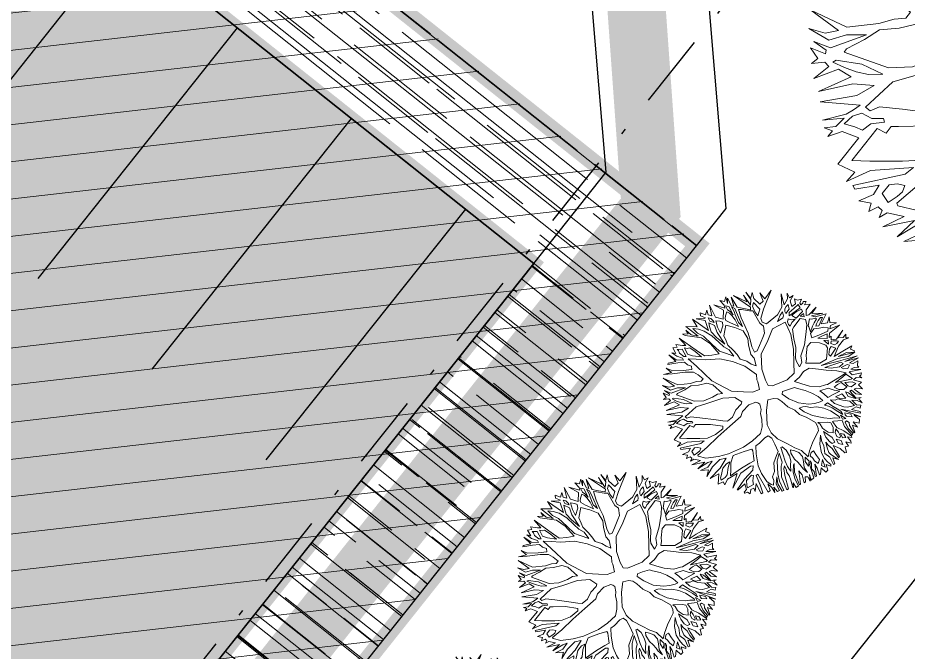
# Model space of a CAD drawing. Header units: metres. Extents: x -664657 to -643449, y -1076720 to -1062383.
# Drawn here: x -660255.05 to -660239.77, y -1066117.5 to -1066106.6 of the extents above; entities that cross this region are included whole.
import ezdxf

# ---------------------------------------------------------------- set-up
doc = ezdxf.new("R2010")
doc.units = ezdxf.units.M
doc.header["$LTSCALE"] = 0.1
doc.linetypes.add('DASHDOT', pattern=[25.4, 12.7, -6.35, 0, -6.35])
doc.linetypes.add('DIVIDE', pattern=[31.75, 12.7, -6.35, 0, -6.35, 0, -6.35])
doc.layers.get('0').update_dxf_attribs({"color": 8, "lineweight": 9})
for name, color, linetype in [('AA_THER_DOPRAVA', 142, 'Continuous'), ('AA_THER_KOMUNIKACE', 201, 'Continuous'), ('AA_THER_osy', 46, 'DASHDOT'), ('AA_THER_slabá', 4, 'Continuous'), ('AA_THER_srafy', 52, 'Continuous'), ('AA_THER_SRAFY KATASTR', 14, 'Continuous'), ('AA_THER_čerchovaná', 84, 'DIVIDE')]:
    doc.layers.add(name, color=color, linetype=linetype)
doc.layers.add('AA_THER_pomocná', color=30, linetype='Continuous', plot=False)
doc.layers.add('AA_THER_silná', color=1, linetype='Continuous', lineweight=70)
doc.layers.add('AA_THER_STAFAZ', color=252, linetype='Continuous', lineweight=0)

# ---------------------------------------------------------------- blocks, each defined once
blk = doc.blocks.new('A$C0C461CEA')
for p, q in [((0.3025, 0.7347), (0.3349, 0.855)), ((0.3349, 0.855), (0.3322, 0.7055)), ((0.4827, 0.7766), (0.4635, 0.8454)), ((0.4635, 0.8454), (0.5034, 0.8122)), ((0.5034, 0.8122), (0.5408, 0.8486)), ((0.5408, 0.8486), (0.5229, 0.7746)), ((0.1012, 0.7057), (0.0942, 0.804)), ((0.0942, 0.804), (0.1945, 0.61)), ((0.1909, 0.7948), (0.205, 0.8261)), ((0.205, 0.8261), (0.2475, 0.7785)), ((0.2475, 0.7785), (0.2831, 0.8185)), ((0.2831, 0.8185), (0.2728, 0.7662)), ((0.4478, 0.7319), (0.3814, 0.832)), ((0.3814, 0.832), (0.4728, 0.7447)), ((0.5229, 0.7746), (0.5518, 0.8295)), ((0.5518, 0.8295), (0.5504, 0.7329)), ((0.5715, 0.7163), (0.5915, 0.8197)), ((0.5915, 0.8197), (0.5994, 0.6895)), ((0.7321, 0.6194), (0.6233, 0.8242)), ((0.6233, 0.8242), (0.7212, 0.6907)), ((0.0625, 0.6063), (-0.0086, 0.7652)), ((-0.0086, 0.7652), (0.1012, 0.7057)), ((0.2144, 0.7254), (0.134, 0.7876)), ((0.134, 0.7876), (0.2123, 0.7506)), ((0.231, 0.749), (0.1909, 0.7948)), ((0.2728, 0.7662), (0.3025, 0.7347)), ((0.4728, 0.7447), (0.4827, 0.7766)), ((0.49, 0.7113), (0.4913, 0.7617)), ((0.4913, 0.7617), (0.5191, 0.7392)), ((0.7212, 0.6907), (0.7246, 0.7724)), ((0.7246, 0.7724), (0.7385, 0.6381)), ((0.7734, 0.6912), (0.7622, 0.7895)), ((0.7622, 0.7895), (0.7798, 0.7081)), ((-0.0246, 0.6811), (-0.0293, 0.7296)), ((-0.0293, 0.7296), (-0.001, 0.6561)), ((0.1945, 0.61), (0.2144, 0.7254)), ((0.2123, 0.7506), (0.231, 0.749)), ((0.2563, 0.7342), (0.2799, 0.7134)), ((0.2567, 0.6946), (0.2563, 0.7342)), ((0.3982, 0.6414), (0.4478, 0.7319)), ((0.5191, 0.7392), (0.5177, 0.6341)), ((0.5445, 0.7226), (0.5676, 0.6892)), ((0.5469, 0.6596), (0.5445, 0.7226)), ((0.5504, 0.7329), (0.5715, 0.7163)), ((0.7816, 0.7099), (0.8256, 0.7548)), ((0.8256, 0.7548), (0.807, 0.6874)), ((-0.1076, 0.5794), (-0.1357, 0.6884)), ((-0.1357, 0.6884), (-0.031, 0.4794)), ((-0.0624, 0.6807), (-0.0837, 0.7099)), ((-0.0837, 0.7099), (-0.0246, 0.6811)), ((0.0857, 0.5729), (-0.0624, 0.6807)), ((0.0489, 0.7094), (0.0997, 0.6739)), ((0.0706, 0.64), (0.0489, 0.7094)), ((0.226, 0.6439), (0.2358, 0.6836)), ((0.2358, 0.6836), (0.2784, 0.6252)), ((0.2719, 0.6756), (0.2567, 0.6946)), ((0.2799, 0.7134), (0.2905, 0.6781)), ((0.2905, 0.6781), (0.2907, 0.6571)), ((0.3322, 0.7055), (0.3982, 0.6414)), ((0.4709, 0.6967), (0.4376, 0.6628)), ((0.4818, 0.6818), (0.4709, 0.6967)), ((0.4922, 0.6693), (0.4818, 0.6818)), ((0.5046, 0.682), (0.49, 0.7113)), ((0.5177, 0.6341), (0.5046, 0.682)), ((0.5676, 0.6892), (0.5624, 0.6094)), ((0.5994, 0.6895), (0.6563, 0.6415)), ((0.7385, 0.6381), (0.7734, 0.6912)), ((0.7798, 0.7081), (0.7816, 0.7099)), ((0.807, 0.6874), (0.8397, 0.5995)), ((1.0237, 0.6787), (0.847, 0.5299)), ((0.8882, 0.6125), (0.8974, 0.7111)), ((0.8974, 0.7111), (0.915, 0.6272)), ((0.915, 0.6272), (1.0237, 0.6787)), ((-0.2045, 0.6103), (-0.2048, 0.6415)), ((-0.2048, 0.6415), (-0.1432, 0.5959)), ((-0.001, 0.6561), (0.0625, 0.6063)), ((0.115, 0.5798), (0.0706, 0.64)), ((0.0997, 0.6739), (0.1481, 0.6263)), ((0.2116, 0.5808), (0.226, 0.6439)), ((0.2907, 0.6571), (0.2719, 0.6756)), ((0.2979, 0.5942), (0.3158, 0.6676)), ((0.3158, 0.6676), (0.3538, 0.6409)), ((0.3538, 0.6409), (0.3733, 0.6177)), ((0.4193, 0.6392), (0.4171, 0.6182)), ((0.4376, 0.6628), (0.4193, 0.6392)), ((0.5033, 0.634), (0.4922, 0.6693)), ((0.5388, 0.6217), (0.5469, 0.6596)), ((0.5997, 0.6601), (0.5814, 0.5634)), ((0.6292, 0.6436), (0.5997, 0.6601)), ((0.6988, 0.5873), (0.6292, 0.6436)), ((0.6563, 0.6415), (0.7155, 0.5941)), ((0.7846, 0.6469), (0.7555, 0.6173)), ((0.8108, 0.5488), (0.7846, 0.6469)), ((-0.2502, 0.5529), (-0.2509, 0.6267)), ((-0.2509, 0.6267), (-0.2045, 0.6103)), ((0.1481, 0.6263), (0.1976, 0.5404)), ((0.2784, 0.6252), (0.2666, 0.5435)), ((0.3733, 0.6177), (0.3586, 0.578)), ((0.4171, 0.6182), (0.4494, 0.5681)), ((0.5123, 0.5753), (0.5033, 0.634)), ((0.5295, 0.531), (0.5388, 0.6217)), ((0.5624, 0.6094), (0.5511, 0.4706)), ((0.7155, 0.5941), (0.7321, 0.6194)), ((0.7555, 0.6173), (0.7496, 0.55)), ((0.8397, 0.5995), (0.8882, 0.6125)), ((-0.2914, 0.4726), (-0.326, 0.5773)), ((-0.326, 0.5773), (-0.279, 0.4878)), ((-0.2559, 0.5216), (-0.2841, 0.5819)), ((-0.2841, 0.5819), (-0.2502, 0.5529)), ((-0.2145, 0.5868), (-0.1639, 0.5621)), ((-0.2083, 0.5701), (-0.2145, 0.5868)), ((-0.2122, 0.5364), (-0.2083, 0.5701)), ((-0.1639, 0.5621), (-0.163, 0.4697)), ((-0.1432, 0.5959), (-0.1076, 0.5794)), ((-0.1345, 0.5624), (-0.1379, 0.4867)), ((-0.1115, 0.544), (-0.1345, 0.5624)), ((0.1413, 0.4667), (0.0857, 0.5729)), ((0.154, 0.4584), (0.115, 0.5798)), ((0.2358, 0.4988), (0.2116, 0.5808)), ((0.2986, 0.5186), (0.2979, 0.5942)), ((0.3586, 0.578), (0.2986, 0.5186)), ((0.3923, 0.5717), (0.3176, 0.4768)), ((0.4686, 0.501), (0.3923, 0.5717)), ((0.4494, 0.5681), (0.4918, 0.5181)), ((0.5107, 0.4913), (0.5123, 0.5753)), ((0.5814, 0.5634), (0.5741, 0.4559)), ((0.735, 0.5691), (0.6988, 0.5873)), ((0.7356, 0.5019), (0.735, 0.5691)), ((1.0385, 0.4544), (1.1026, 0.5894)), ((1.1026, 0.5894), (1.0744, 0.4649)), ((1.137, 0.5058), (1.1659, 0.5624)), ((1.1659, 0.5624), (1.164, 0.5078)), ((-0.2074, 0.4717), (-0.2559, 0.5216)), ((-0.1865, 0.4803), (-0.2122, 0.5364)), ((-0.0838, 0.5359), (-0.1115, 0.544)), ((-0.0496, 0.4708), (-0.0838, 0.5359)), ((0.1976, 0.5404), (0.234, 0.4382)), ((0.2666, 0.5435), (0.2807, 0.3882)), ((0.4918, 0.5181), (0.5107, 0.4913)), ((0.5511, 0.4706), (0.5295, 0.531)), ((0.7496, 0.55), (0.7585, 0.4937)), ((0.7585, 0.4937), (0.8108, 0.5488)), ((0.847, 0.5299), (0.7715, 0.4536)), ((-0.3858, 0.4867), (-0.3775, 0.497)), ((-0.2804, 0.4517), (-0.3858, 0.4867)), ((-0.3775, 0.497), (-0.2914, 0.4726)), ((-0.279, 0.4878), (-0.209, 0.4482)), ((-0.163, 0.4697), (-0.1865, 0.4803)), ((-0.1379, 0.4867), (-0.0955, 0.4433)), ((-0.031, 0.4794), (0.0185, 0.379)), ((0.2807, 0.3882), (0.2358, 0.4988)), ((0.5324, 0.4219), (0.4686, 0.501)), ((0.7383, 0.4095), (0.7356, 0.5019)), ((1.0744, 0.4649), (1.137, 0.5058)), ((1.2126, 0.5083), (1.1542, 0.4723)), ((1.164, 0.5078), (1.2126, 0.5083)), ((-0.3938, 0.3876), (-0.4239, 0.4587)), ((-0.4239, 0.4587), (-0.3723, 0.3986)), ((-0.2087, 0.4212), (-0.2804, 0.4517)), ((-0.209, 0.4482), (-0.2074, 0.4717)), ((-0.0955, 0.4433), (-0.0133, 0.3853)), ((-0.0133, 0.3853), (-0.0496, 0.4708)), ((0.1745, 0.3218), (0.1413, 0.4667)), ((0.1929, 0.3453), (0.154, 0.4584)), ((0.234, 0.4382), (0.2581, 0.367)), ((0.3176, 0.4768), (0.314, 0.4137)), ((0.5741, 0.4559), (0.5707, 0.3742)), ((0.7715, 0.4536), (0.7677, 0.4098)), ((0.955, 0.4008), (1.0385, 0.4544)), ((1.0849, 0.438), (1.0599, 0.421)), ((1.1166, 0.4468), (1.0849, 0.438)), ((1.1021, 0.3938), (1.1166, 0.4468)), ((1.1542, 0.4723), (1.1422, 0.4092)), ((1.1925, 0.4157), (1.2064, 0.4704)), ((1.2064, 0.4704), (1.2319, 0.4413)), ((1.2319, 0.4413), (1.2764, 0.4291)), ((-0.3936, 0.3708), (-0.4822, 0.412)), ((-0.4822, 0.412), (-0.3938, 0.3876)), ((-0.3723, 0.3986), (-0.265, 0.3469)), ((-0.1939, 0.3812), (-0.2087, 0.4212)), ((-0.1566, 0.4361), (-0.1135, 0.3214)), ((-0.0806, 0.3907), (-0.1566, 0.4361)), ((0.314, 0.4137), (0.3085, 0.3633)), ((0.5399, 0.3235), (0.5324, 0.4219)), ((0.7598, 0.3635), (0.7383, 0.4095)), ((0.7677, 0.4098), (0.7999, 0.3699)), ((0.7999, 0.3699), (0.955, 0.4008)), ((1.0222, 0.4038), (0.9828, 0.3842)), ((1.0083, 0.3593), (1.0222, 0.4038)), ((1.0599, 0.421), (1.0457, 0.3957)), ((1.1422, 0.4092), (1.1925, 0.4157)), ((1.2764, 0.4291), (1.2389, 0.3993)), ((1.2389, 0.3993), (1.2391, 0.3783)), ((-0.4361, 0.2384), (-0.5029, 0.3764)), ((-0.5029, 0.3764), (-0.3965, 0.2346)), ((-0.2563, 0.32), (-0.3936, 0.3708)), ((-0.1618, 0.3461), (-0.1939, 0.3812)), ((0.0124, 0.3328), (-0.0806, 0.3907)), ((0.0185, 0.379), (0.0962, 0.3486)), ((0.2581, 0.367), (0.2965, 0.3085)), ((0.3085, 0.3633), (0.3345, 0.2855)), ((0.5707, 0.3742), (0.5505, 0.2834)), ((0.7311, 0.2894), (0.7598, 0.3635)), ((0.9828, 0.3842), (0.9429, 0.3545)), ((0.9916, 0.3423), (1.0083, 0.3593)), ((1.0457, 0.3957), (1.046, 0.3705)), ((1.046, 0.3705), (1.1021, 0.3938)), ((1.0838, 0.3642), (1.065, 0.3286)), ((1.1509, 0.3775), (1.0838, 0.3642)), ((1.2156, 0.3931), (1.1509, 0.3775)), ((1.2159, 0.3529), (1.2156, 0.3931)), ((1.2391, 0.3783), (1.2661, 0.3828)), ((1.2661, 0.3828), (1.2809, 0.398)), ((1.3081, 0.3832), (1.2747, 0.3577)), ((1.2809, 0.398), (1.3081, 0.3832)), ((-0.265, 0.3469), (-0.1764, 0.3123)), ((-0.1737, 0.2746), (-0.2563, 0.32)), ((-0.1764, 0.3123), (-0.1618, 0.3461)), ((-0.1135, 0.3214), (-0.0399, 0.0946)), ((0.154, 0.2694), (0.0124, 0.3328)), ((0.0962, 0.3486), (0.1745, 0.3218)), ((0.2396, 0.2954), (0.1929, 0.3453)), ((0.513, 0.2579), (0.5399, 0.3235)), ((0.9429, 0.3545), (0.9221, 0.3356)), ((0.9221, 0.3356), (0.9916, 0.3423)), ((1.065, 0.3286), (1.2159, 0.3529)), ((1.1154, 0.3267), (1.0945, 0.3181)), ((1.1573, 0.3337), (1.1154, 0.3267)), ((1.2227, 0.332), (1.1573, 0.3337)), ((1.2206, 0.3026), (1.2227, 0.332)), ((1.3361, 0.3355), (1.2651, 0.2988)), ((1.2747, 0.3577), (1.3361, 0.3355)), ((-0.4948, 0.221), (-0.5502, 0.3087)), ((-0.5502, 0.3087), (-0.4951, 0.2564)), ((0.3075, 0.2222), (0.2396, 0.2954)), ((0.2965, 0.3085), (0.3075, 0.2222)), ((0.3345, 0.2855), (0.3477, 0.2208)), ((0.5505, 0.2834), (0.5344, 0.2185)), ((0.6936, 0.2554), (0.7311, 0.2894)), ((0.8343, 0.2886), (0.726, 0.1969)), ((0.9921, 0.2901), (0.8343, 0.2886)), ((0.9904, 0.2187), (0.9921, 0.2901)), ((1.0192, 0.2796), (1.0135, 0.2501)), ((1.04, 0.305), (1.0192, 0.2796)), ((1.0654, 0.28), (1.04, 0.305)), ((1.11, 0.2661), (1.0654, 0.28)), ((1.0945, 0.3181), (1.1225, 0.2722)), ((1.1225, 0.2722), (1.2206, 0.3026)), ((1.2651, 0.2988), (1.2362, 0.2421)), ((-0.5263, 0.1871), (-0.5562, 0.2474)), ((-0.5562, 0.2474), (-0.5053, 0.1873)), ((-0.4951, 0.2564), (-0.4361, 0.2384)), ((-0.142, 0.2245), (-0.1737, 0.2746)), ((0.2659, 0.178), (0.154, 0.2694)), ((0.4846, 0.1484), (0.513, 0.2579)), ((0.6186, 0.1917), (0.6936, 0.2554)), ((1.0135, 0.2501), (1.0222, 0.2232)), ((1.0222, 0.2232), (1.0573, 0.2506)), ((1.1606, 0.2474), (1.0537, 0.1959)), ((1.0573, 0.2506), (1.11, 0.2661)), ((1.2071, 0.21), (1.1606, 0.2474)), ((1.2209, 0.2774), (1.173, 0.2685)), ((1.173, 0.2685), (1.2086, 0.2394)), ((1.2086, 0.2394), (1.2209, 0.2774)), ((1.2362, 0.2421), (1.2633, 0.2358)), ((1.2633, 0.2358), (1.3787, 0.2747)), ((1.3787, 0.2747), (1.3011, 0.2361)), ((-0.5765, 0.1716), (-0.5831, 0.2286)), ((-0.5831, 0.2286), (-0.5363, 0.1744)), ((-0.4148, 0.205), (-0.4948, 0.221)), ((-0.3346, 0.1632), (-0.4148, 0.205)), ((-0.3965, 0.2346), (-0.2634, 0.1813)), ((-0.1137, 0.1593), (-0.142, 0.2245)), ((0.3477, 0.2208), (0.3543, 0.1597)), ((0.5344, 0.2185), (0.5332, 0.1548)), ((0.9852, 0.1382), (0.9904, 0.2187)), ((1.1927, 0.1511), (1.2071, 0.21)), ((1.4109, 0.1802), (1.2887, 0.2132)), ((1.2887, 0.2132), (1.3166, 0.1841)), ((1.3011, 0.2361), (1.4109, 0.1802)), ((-0.6119, 0.1653), (-0.5765, 0.1716)), ((-0.557, 0.1424), (-0.6119, 0.1653)), ((-0.5363, 0.1744), (-0.5263, 0.1871)), ((-0.5053, 0.1873), (-0.3346, 0.1632)), ((-0.2634, 0.1813), (-0.1936, 0.167)), ((-0.1936, 0.167), (-0.1454, 0.1464)), ((-0.1454, 0.1464), (-0.1137, 0.1593)), ((0.3636, 0.065), (0.2659, 0.178)), ((0.3543, 0.1597), (0.4095, 0.1032)), ((0.5668, 0.1534), (0.6186, 0.1917)), ((0.726, 0.1969), (0.5883, 0.099)), ((1.0286, 0.1813), (0.99, 0.0777)), ((1.0537, 0.1959), (1.0286, 0.1813)), ((1.2493, 0.1936), (1.2013, 0.1319)), ((1.268, 0.1788), (1.2493, 0.1936)), ((1.3143, 0.169), (1.268, 0.1788)), ((1.3187, 0.1583), (1.3143, 0.169)), ((1.3166, 0.1841), (1.4429, 0.1553)), ((-0.5508, 0.1173), (-0.557, 0.1424)), ((-0.5089, 0.1261), (-0.5257, 0.1259)), ((-0.5257, 0.1259), (-0.4916, 0.08)), ((-0.4158, 0.0574), (-0.5089, 0.1261)), ((-0.4437, 0.1495), (-0.4604, 0.141)), ((-0.4604, 0.141), (-0.3179, -0.0131)), ((-0.3531, 0.1486), (-0.4437, 0.1495)), ((-0.2733, 0.1554), (-0.3531, 0.1486)), ((-0.1914, 0.1208), (-0.2733, 0.1554)), ((-0.0987, 0.0965), (-0.1914, 0.1208)), ((0.4978, 0.0957), (0.4846, 0.1484)), ((0.5332, 0.1548), (0.5668, 0.1534)), ((0.934, -0.0237), (0.9852, 0.1382)), ((1.1496, 0.081), (1.1927, 0.1511)), ((1.2013, 0.1319), (1.2014, 0.1175)), ((1.2418, 0.1053), (1.2769, 0.1285)), ((1.2769, 0.1285), (1.3187, 0.1583)), ((1.3273, 0.1314), (1.2939, 0.1076)), ((1.305, 0.0765), (1.3843, 0.1379)), ((1.3674, 0.1486), (1.3273, 0.1314)), ((1.4429, 0.1553), (1.3404, 0.0811)), ((1.3843, 0.1379), (1.3674, 0.1486)), ((-0.6346, 0.1014), (-0.5508, 0.1173)), ((-0.5187, 0.0858), (-0.6346, 0.1014)), ((-0.4845, 0.0297), (-0.5187, 0.0858)), ((-0.4916, 0.08), (-0.4534, 0.0384)), ((-0.0496, 0.0483), (-0.0987, 0.0965)), ((-0.0399, 0.0946), (0.1007, -0.1098)), ((0.4095, 0.1032), (0.4394, 0.0531)), ((0.4758, 0.0097), (0.4978, 0.0957)), ((0.5883, 0.099), (0.5142, -0.053)), ((1.0643, -0.035), (1.1496, 0.081)), ((1.2014, 0.1175), (1.1918, 0.0604)), ((1.1918, 0.0604), (1.2418, 0.1053)), ((1.2939, 0.1076), (1.2755, 0.0865)), ((1.2755, 0.0865), (1.305, 0.0765)), ((1.3404, 0.0811), (1.406, 0.0607)), ((1.406, 0.0607), (1.4535, 0.1092)), ((1.4535, 0.1092), (1.4313, 0.0502)), ((-0.4926, -0.0022), (-0.6442, 0.0407)), ((-0.6442, 0.0407), (-0.4845, 0.0297)), ((-0.3538, -0.026), (-0.4158, 0.0574)), ((-0.0003, -0.0856), (-0.0496, 0.0483)), ((0.4347, -0.079), (0.3636, 0.065)), ((0.4394, 0.0531), (0.4758, 0.0097)), ((0.99, 0.0777), (0.9657, -0.0174)), ((1.1836, 0.0436), (1.1756, -0.0069)), ((1.2421, 0.0717), (1.1836, 0.0436)), ((1.2969, 0.0513), (1.2421, 0.0717)), ((1.3474, 0.0368), (1.2969, 0.0513)), ((1.4313, 0.0502), (1.4947, 0.013)), ((-0.4534, 0.0384), (-0.411, 0.0028)), ((-0.411, 0.0028), (-0.3538, -0.026)), ((1.3855, 0.0059), (1.3474, 0.0368)), ((1.3667, -0.0261), (1.3855, 0.0059)), ((1.4208, 0.0165), (1.3983, -0.0108)), ((1.4947, 0.013), (1.4208, 0.0165)), ((-0.5084, -0.1007), (-0.6588, -0.0038)), ((-0.6588, -0.0038), (-0.5005, -0.0569)), ((-0.4123, -0.0536), (-0.4926, -0.0022)), ((-0.3179, -0.0131), (-0.2208, -0.0601)), ((0.8639, -0.1588), (0.934, -0.0237)), ((0.9657, -0.0174), (0.9079, -0.1187)), ((0.9728, -0.1265), (1.0643, -0.035)), ((1.1756, -0.0069), (1.2766, -0.0203)), ((1.2766, -0.0203), (1.3667, -0.0261)), ((1.5137, -0.0288), (1.3735, -0.053)), ((1.3983, -0.0108), (1.5137, -0.0288)), ((-0.5005, -0.0569), (-0.4123, -0.0536)), ((-0.3298, -0.078), (-0.4915, -0.1198)), ((-0.2078, -0.1044), (-0.3298, -0.078)), ((-0.2208, -0.0601), (-0.1181, -0.0717)), ((-0.1181, -0.0717), (-0.0509, -0.0669)), ((-0.0509, -0.0669), (-0.0003, -0.0856)), ((0.4118, -0.132), (0.4347, -0.079)), ((0.5142, -0.053), (0.4921, -0.1816)), ((1.0838, -0.0666), (1.0258, -0.1512)), ((1.1382, -0.0469), (1.0838, -0.0666)), ((1.2245, -0.0947), (1.1382, -0.0469)), ((1.2306, -0.04), (1.3211, -0.0913)), ((1.2894, -0.0412), (1.2306, -0.04)), ((1.3459, -0.0473), (1.2894, -0.0412)), ((1.3211, -0.0913), (1.3459, -0.0473)), ((1.3735, -0.053), (1.3463, -0.0935)), ((-0.6718, -0.1443), (-0.6973, -0.1152)), ((-0.6973, -0.1152), (-0.6491, -0.1339)), ((-0.5989, -0.1184), (-0.6875, -0.0815)), ((-0.6875, -0.0815), (-0.5822, -0.1081)), ((-0.6491, -0.1339), (-0.5989, -0.1184)), ((-0.5822, -0.1081), (-0.5444, -0.1053)), ((-0.5444, -0.1053), (-0.5084, -0.1007)), ((-0.0227, -0.1338), (-0.2078, -0.1044)), ((0.1007, -0.1098), (0.2148, -0.1801)), ((0.9079, -0.1187), (0.8974, -0.1501)), ((1.2713, -0.153), (1.2245, -0.0947)), ((1.3237, -0.1165), (1.2773, -0.0959)), ((1.2773, -0.0959), (1.3031, -0.1569)), ((1.3031, -0.1569), (1.3237, -0.1165)), ((1.3463, -0.0935), (1.3739, -0.0908)), ((1.3739, -0.0908), (1.3533, -0.1288)), ((1.4098, -0.1475), (1.5185, -0.0936)), ((1.5185, -0.0936), (1.4308, -0.1449)), ((-0.7011, -0.1572), (-0.6718, -0.1443)), ((-0.6338, -0.1674), (-0.7011, -0.1572)), ((-0.561, -0.1289), (-0.6113, -0.142)), ((-0.6113, -0.142), (-0.5749, -0.1752)), ((-0.5189, -0.1369), (-0.561, -0.1289)), ((-0.4909, -0.1786), (-0.5189, -0.1369)), ((-0.4915, -0.1198), (-0.481, -0.1449)), ((-0.481, -0.1449), (-0.4348, -0.1486)), ((-0.4348, -0.1486), (-0.3496, -0.2066)), ((0.1015, -0.1896), (-0.0227, -0.1338)), ((0.3858, -0.2414), (0.412, -0.1572)), ((0.412, -0.1572), (0.4118, -0.132)), ((0.8145, -0.2625), (0.8639, -0.1588)), ((0.8974, -0.1501), (0.9006, -0.228)), ((0.9465, -0.1982), (0.9728, -0.1265)), ((1.0258, -0.1512), (1.0094, -0.1868)), ((1.2758, -0.1866), (1.2713, -0.153)), ((1.3468, -0.1397), (1.3326, -0.1608)), ((1.3678, -0.1479), (1.3468, -0.1397)), ((1.3533, -0.1288), (1.4098, -0.1475)), ((1.3998, -0.1662), (1.3678, -0.1479)), ((1.4308, -0.1449), (1.4857, -0.1695)), ((1.4857, -0.1695), (1.5275, -0.1481)), ((1.5275, -0.1481), (1.511, -0.1843)), ((-0.5828, -0.2275), (-0.6338, -0.1674)), ((-0.5749, -0.1752), (-0.5518, -0.2044)), ((-0.5518, -0.2044), (-0.5057, -0.1973)), ((-0.5057, -0.1973), (-0.4485, -0.2202)), ((-0.4444, -0.2033), (-0.4909, -0.1786)), ((0.1467, -0.2708), (0.1015, -0.1896)), ((0.2148, -0.1801), (0.3017, -0.2297)), ((0.4921, -0.1816), (0.4927, -0.2464)), ((0.9006, -0.228), (0.9465, -0.1982)), ((1.0094, -0.1868), (0.9803, -0.2249)), ((1.2078, -0.294), (1.2758, -0.1866)), ((1.3179, -0.1922), (1.2869, -0.2117)), ((1.3561, -0.2362), (1.3179, -0.1922)), ((1.3326, -0.1608), (1.3599, -0.1942)), ((1.3599, -0.1942), (1.3893, -0.1939)), ((1.3893, -0.1939), (1.4209, -0.1786)), ((1.4757, -0.1906), (1.3938, -0.2292)), ((1.4209, -0.1786), (1.3998, -0.1662)), ((1.5406, -0.2008), (1.4757, -0.1906)), ((1.511, -0.1843), (1.5406, -0.2008)), ((-0.7209, -0.2876), (-0.5828, -0.2275)), ((-0.4904, -0.229), (-0.6577, -0.302)), ((-0.4648, -0.2665), (-0.4904, -0.229)), ((-0.4485, -0.2202), (-0.4444, -0.2033)), ((-0.3496, -0.2066), (-0.1997, -0.3144)), ((0.3017, -0.2297), (0.3858, -0.2414)), ((0.9803, -0.2249), (1.1197, -0.2973)), ((1.2869, -0.2117), (1.2555, -0.26)), ((1.2624, -0.2875), (1.3561, -0.2362)), ((1.3938, -0.2292), (1.298, -0.3082)), ((-0.4314, -0.2512), (-0.4648, -0.2665)), ((-0.4018, -0.2659), (-0.4314, -0.2512)), ((-0.2812, -0.3278), (-0.4018, -0.2659)), ((0.1277, -0.2902), (0.1467, -0.2708)), ((0.4927, -0.2464), (0.5332, -0.2736)), ((0.5332, -0.2736), (0.7097, -0.2905)), ((0.7097, -0.2905), (0.8145, -0.2625)), ((1.2555, -0.26), (1.2624, -0.2875)), ((-0.6698, -0.3543), (-0.7209, -0.2876)), ((-0.6577, -0.302), (-0.5883, -0.3434)), ((-0.1997, -0.3144), (-0.1405, -0.3576)), ((-0.0246, -0.3715), (0.0463, -0.318)), ((0.0463, -0.318), (0.1277, -0.2902)), ((0.8463, -0.3294), (0.9138, -0.2951)), ((0.9138, -0.2951), (0.987, -0.292)), ((0.987, -0.292), (1.0758, -0.3499)), ((1.1197, -0.2973), (1.2078, -0.294)), ((1.298, -0.3082), (1.3885, -0.3007)), ((1.3885, -0.3007), (1.5271, -0.2951)), ((1.5271, -0.2951), (1.4955, -0.3206)), ((-0.7224, -0.3741), (-0.6698, -0.3543)), ((-0.5883, -0.3434), (-0.4592, -0.4111)), ((-0.167, -0.4107), (-0.2812, -0.3278)), ((-0.1405, -0.3576), (-0.0982, -0.3866)), ((0.2019, -0.3375), (0.1015, -0.3702)), ((0.2837, -0.3475), (0.2019, -0.3375)), ((0.3006, -0.3641), (0.2837, -0.3475)), ((0.7733, -0.3469), (0.8463, -0.3294)), ((0.8327, -0.4069), (0.7733, -0.3469)), ((1.0758, -0.3499), (1.1459, -0.4021)), ((1.3218, -0.3457), (1.1218, -0.3285)), ((1.1218, -0.3285), (1.3137, -0.377)), ((1.4355, -0.3824), (1.3218, -0.3457)), ((1.4393, -0.3338), (1.3342, -0.3288)), ((1.3342, -0.3288), (1.5213, -0.375)), ((1.5128, -0.3691), (1.4393, -0.3338)), ((1.4955, -0.3206), (1.5277, -0.3581)), ((1.5277, -0.3581), (1.5128, -0.3691)), ((-0.6047, -0.3813), (-0.7224, -0.3741)), ((-0.4293, -0.4594), (-0.6047, -0.3813)), ((-0.0982, -0.3866), (-0.0246, -0.3715)), ((0.1015, -0.3702), (0.0598, -0.4102)), ((0.2954, -0.4482), (0.3135, -0.3892)), ((0.3135, -0.3892), (0.3006, -0.3641)), ((0.4142, -0.3858), (0.348, -0.4812)), ((0.4816, -0.4043), (0.4142, -0.3858)), ((0.6014, -0.3822), (0.5867, -0.4075)), ((0.6603, -0.39), (0.6014, -0.3822)), ((0.7403, -0.406), (0.6603, -0.39)), ((1.1455, -0.3661), (1.3307, -0.3979)), ((1.2047, -0.4057), (1.1455, -0.3661)), ((1.3137, -0.377), (1.5259, -0.4212)), ((1.3307, -0.3979), (1.3495, -0.4229)), ((1.5213, -0.375), (1.4355, -0.3824)), ((-0.7051, -0.4219), (-0.7053, -0.4033)), ((-0.7053, -0.4033), (-0.4755, -0.4683)), ((-0.6016, -0.4569), (-0.7051, -0.4219)), ((-0.4592, -0.4111), (-0.3833, -0.4464)), ((-0.2842, -0.4556), (-0.1817, -0.436)), ((-0.1817, -0.436), (-0.167, -0.4107)), ((0.0598, -0.4102), (-0.0994, -0.4478)), ((0.5179, -0.4292), (0.4816, -0.4043)), ((0.5435, -0.4769), (0.5179, -0.4292)), ((0.5867, -0.4075), (0.6277, -0.4869)), ((0.7675, -0.431), (0.7403, -0.406)), ((0.8311, -0.4891), (0.7675, -0.431)), ((0.8963, -0.4693), (0.8327, -0.4069)), ((1.1459, -0.4021), (1.2473, -0.4617)), ((1.2933, -0.4384), (1.2047, -0.4057)), ((1.3495, -0.4229), (1.2933, -0.4384)), ((1.5259, -0.4212), (1.3746, -0.4124)), ((1.3746, -0.4124), (1.5304, -0.4487)), ((-0.6707, -0.5122), (-0.7148, -0.4766)), ((-0.7148, -0.4766), (-0.6433, -0.4825)), ((-0.6433, -0.4825), (-0.6016, -0.4569)), ((-0.5618, -0.4775), (-0.6078, -0.4966)), ((-0.5281, -0.4898), (-0.5618, -0.4775)), ((-0.4755, -0.4683), (-0.4293, -0.4594)), ((-0.3833, -0.4464), (-0.2842, -0.4556)), ((-0.0994, -0.4478), (-0.2736, -0.4891)), ((0.2706, -0.4838), (0.2954, -0.4482)), ((0.5738, -0.5607), (0.5435, -0.4769)), ((0.9875, -0.5272), (0.8963, -0.4693)), ((1.2473, -0.4617), (1.3278, -0.5305)), ((1.3078, -0.4551), (1.3816, -0.4544)), ((1.323, -0.4777), (1.3078, -0.4551)), ((1.4028, -0.4752), (1.3671, -0.4983)), ((1.3816, -0.4544), (1.4028, -0.4752)), ((1.5304, -0.4487), (1.4152, -0.4516)), ((1.4152, -0.4516), (1.4449, -0.4766)), ((1.4449, -0.4766), (1.5054, -0.4742)), ((1.5054, -0.4742), (1.4765, -0.5225)), ((-0.6974, -0.5394), (-0.6707, -0.5122)), ((-0.6078, -0.4966), (-0.6031, -0.5451)), ((-0.5002, -0.5123), (-0.5281, -0.4898)), ((-0.5234, -0.5335), (-0.5002, -0.5123)), ((-0.2736, -0.4891), (-0.4394, -0.5369)), ((0.252, -0.5512), (0.2706, -0.4838)), ((0.348, -0.4812), (0.3091, -0.559)), ((0.6277, -0.4869), (0.6999, -0.5762)), ((0.8845, -0.5516), (0.8311, -0.4891)), ((1.3671, -0.4983), (1.323, -0.4777)), ((-0.6512, -0.5414), (-0.6974, -0.5394)), ((-0.6426, -0.5641), (-0.6512, -0.5414)), ((-0.6031, -0.5451), (-0.5546, -0.5404)), ((-0.4394, -0.5369), (-0.5693, -0.5658)), ((-0.5546, -0.5404), (-0.5234, -0.5335)), ((0.2149, -0.623), (0.252, -0.5512)), ((0.9272, -0.6184), (0.8845, -0.5516)), ((1.0632, -0.5415), (0.9875, -0.5272)), ((1.0843, -0.5497), (1.0632, -0.5415)), ((1.2397, -0.5416), (1.0843, -0.5497)), ((1.271, -0.5563), (1.1727, -0.5716)), ((1.3278, -0.5305), (1.2397, -0.5416)), ((1.3195, -0.545), (1.271, -0.5563)), ((1.3622, -0.6202), (1.3195, -0.545)), ((1.492, -0.5751), (1.3614, -0.5386)), ((1.3614, -0.5386), (1.3763, -0.5846)), ((1.4345, -0.5211), (1.3949, -0.5215)), ((1.3949, -0.5215), (1.492, -0.5751)), ((1.4851, -0.5434), (1.4345, -0.5211)), ((1.4765, -0.5225), (1.4851, -0.5434)), ((-0.6699, -0.5854), (-0.6426, -0.5641)), ((-0.628, -0.5832), (-0.6699, -0.5854)), ((-0.5687, -0.633), (-0.628, -0.5832)), ((-0.5693, -0.5658), (-0.571, -0.5784)), ((-0.571, -0.5784), (-0.5032, -0.6384)), ((0.3091, -0.559), (0.2762, -0.629)), ((0.6267, -0.6316), (0.5738, -0.5607)), ((0.6999, -0.5762), (0.793, -0.6425)), ((0.9729, -0.5718), (1.0721, -0.5894)), ((0.9968, -0.6219), (0.9729, -0.5718)), ((1.0721, -0.5894), (1.1188, -0.6418)), ((1.1727, -0.5716), (1.3455, -0.6227)), ((1.3763, -0.5846), (1.4798, -0.613)), ((-0.5365, -0.6705), (-0.6755, -0.6298)), ((-0.6755, -0.6298), (-0.5687, -0.633)), ((0.1651, -0.6823), (0.2149, -0.623)), ((0.2762, -0.629), (0.273, -0.7298)), ((0.6483, -0.6967), (0.6267, -0.6316)), ((0.6795, -0.6352), (0.7095, -0.698)), ((0.7234, -0.6414), (0.6795, -0.6352)), ((0.953, -0.683), (0.9272, -0.6184)), ((1.0184, -0.6805), (0.9968, -0.6219)), ((1.1353, -0.6098), (1.1814, -0.6009)), ((1.1694, -0.6581), (1.1353, -0.6098)), ((1.1814, -0.6009), (1.2277, -0.6029)), ((1.2277, -0.6029), (1.262, -0.674)), ((1.3392, -0.6522), (1.2656, -0.6211)), ((1.2656, -0.6211), (1.2787, -0.6696)), ((1.3455, -0.6227), (1.3622, -0.6202)), ((1.4043, -0.6306), (1.3642, -0.6412)), ((1.4569, -0.6637), (1.4043, -0.6306)), ((1.4608, -0.6342), (1.444, -0.6362)), ((1.444, -0.6362), (1.4569, -0.6637)), ((1.4798, -0.613), (1.4608, -0.6342)), ((-0.6394, -0.6985), (-0.5365, -0.6705)), ((-0.5032, -0.6384), (-0.3725, -0.6875)), ((0.7553, -0.6537), (0.7234, -0.6414)), ((0.7934, -0.6869), (0.7553, -0.6537)), ((0.793, -0.6425), (0.8605, -0.6695)), ((0.8605, -0.6695), (0.9194, -0.6833)), ((1.1188, -0.6418), (1.1714, -0.679)), ((1.2176, -0.6828), (1.1694, -0.6581)), ((1.262, -0.674), (1.2176, -0.6828)), ((1.2787, -0.6696), (1.3042, -0.6964)), ((1.3671, -0.6897), (1.3392, -0.6522)), ((1.3642, -0.6412), (1.4321, -0.7059)), ((-0.5069, -0.6912), (-0.6394, -0.6985)), ((-0.5317, -0.7353), (-0.4564, -0.6991)), ((-0.4564, -0.6991), (-0.5069, -0.6912)), ((-0.3725, -0.6875), (-0.2564, -0.714)), ((-0.2564, -0.714), (-0.0757, -0.7266)), ((-0.0757, -0.7266), (0.0478, -0.7128)), ((0.0478, -0.7128), (0.1651, -0.6823)), ((0.706, -0.7652), (0.6483, -0.6967)), ((0.7095, -0.698), (0.7709, -0.7754)), ((0.8609, -0.7133), (0.7934, -0.6869)), ((0.9226, -0.7655), (0.8609, -0.7133)), ((0.9194, -0.6833), (0.953, -0.683)), ((1.0874, -0.6799), (1.0184, -0.6805)), ((1.0331, -0.7158), (1.0529, -0.7744)), ((1.0778, -0.743), (1.0331, -0.7158)), ((1.1714, -0.679), (1.0874, -0.6799)), ((1.0985, -0.7134), (1.1742, -0.7168)), ((1.1386, -0.7592), (1.0985, -0.7134)), ((1.2204, -0.7164), (1.2251, -0.7751)), ((1.2458, -0.7413), (1.2204, -0.7164)), ((1.3042, -0.6964), (1.3671, -0.6897)), ((1.4321, -0.7059), (1.386, -0.7148)), ((1.386, -0.7148), (1.4058, -0.7752)), ((-0.5398, -0.7671), (-0.6223, -0.7319)), ((-0.6223, -0.7319), (-0.5317, -0.7353)), ((-0.374, -0.7235), (-0.4834, -0.76)), ((-0.4157, -0.8097), (-0.3023, -0.7456)), ((-0.3023, -0.7456), (-0.374, -0.7235)), ((-0.2207, -0.7532), (-0.2831, -0.8126)), ((-0.0921, -0.7712), (-0.2207, -0.7532)), ((0.1849, -0.7451), (0.103, -0.7711)), ((0.2269, -0.7447), (0.1849, -0.7451)), ((0.2501, -0.7864), (0.2269, -0.7447)), ((0.273, -0.7298), (0.3033, -0.8237)), ((0.9433, -0.7377), (0.9871, -0.7289)), ((0.979, -0.7691), (0.9433, -0.7377)), ((0.9871, -0.7289), (1.0255, -0.7957)), ((1.1114, -0.7444), (1.0778, -0.743)), ((1.1514, -0.7861), (1.1114, -0.7444)), ((1.1742, -0.7168), (1.1934, -0.7796)), ((1.2691, -0.7915), (1.2458, -0.7413)), ((1.2919, -0.7301), (1.2685, -0.7327)), ((1.2685, -0.7327), (1.2929, -0.8333)), ((1.3135, -0.7911), (1.2919, -0.7301)), ((1.3508, -0.7403), (1.3214, -0.7364)), ((1.3214, -0.7364), (1.366, -0.826)), ((1.4058, -0.7752), (1.3508, -0.7403)), ((-0.4834, -0.76), (-0.5896, -0.8222)), ((-0.5896, -0.8222), (-0.5398, -0.7671)), ((-0.0037, -0.7913), (-0.0921, -0.7712)), ((-0.0017, -0.8123), (-0.0037, -0.7913)), ((0.055, -0.7799), (0.0138, -0.8602)), ((0.103, -0.7711), (0.055, -0.7799)), ((0.2491, -0.8621), (0.2501, -0.7864)), ((0.7657, -0.8636), (0.706, -0.7652)), ((0.7709, -0.7754), (0.8731, -0.8602)), ((0.9754, -0.8256), (0.9226, -0.7655)), ((1.0046, -0.8043), (0.979, -0.7691)), ((1.0255, -0.7957), (1.0511, -0.8398)), ((1.0529, -0.7744), (1.1269, -0.8559)), ((1.1934, -0.7796), (1.1386, -0.7592)), ((1.2173, -0.8298), (1.1514, -0.7861)), ((1.2251, -0.7751), (1.2887, -0.8351)), ((1.2887, -0.8351), (1.2691, -0.7915)), ((1.366, -0.826), (1.3135, -0.7911)), ((-0.5682, -0.8616), (-0.4157, -0.8097)), ((-0.388, -0.8245), (-0.4461, -0.8922)), ((-0.3294, -0.8005), (-0.388, -0.8245)), ((-0.335, -0.8467), (-0.2874, -0.7983)), ((-0.2874, -0.7983), (-0.3294, -0.8005)), ((-0.2831, -0.8126), (-0.322, -0.8868)), ((-0.0239, -0.8689), (-0.0017, -0.8123)), ((0.3033, -0.8237), (0.3757, -0.9238)), ((1.031, -0.9282), (0.9754, -0.8256)), ((1.0454, -0.8693), (1.0046, -0.8043)), ((1.2389, -0.8968), (1.2173, -0.8298)), ((1.2932, -0.8627), (1.2401, -0.8314)), ((1.2401, -0.8314), (1.2642, -0.9026)), ((1.2929, -0.8333), (1.3453, -0.8556)), ((-0.4573, -0.8587), (-0.5682, -0.8616)), ((-0.5193, -0.9578), (-0.4573, -0.8587)), ((-0.3811, -0.9126), (-0.335, -0.8467)), ((-0.0402, -0.9177), (-0.0239, -0.8689)), ((0.0138, -0.8602), (-0.027, -0.9866)), ((0.2433, -0.9527), (0.2491, -0.8621)), ((0.7663, -0.9182), (0.7657, -0.8636)), ((0.7886, -0.8736), (0.8839, -0.9213)), ((0.8039, -0.9029), (0.7886, -0.8736)), ((0.8731, -0.8602), (0.9323, -0.8998)), ((1.0754, -0.9254), (1.0454, -0.8693)), ((1.0511, -0.8398), (1.075, -0.8816)), ((1.2586, -1.0058), (1.085, -0.8647)), ((1.085, -0.8647), (1.2422, -1.0456)), ((1.1269, -0.8559), (1.1631, -0.8784)), ((1.3273, -0.9128), (1.2932, -0.8627)), ((1.3453, -0.8556), (1.3183, -0.8558)), ((1.3183, -0.8558), (1.3273, -0.9128)), ((-0.4628, -0.9092), (-0.4691, -0.9363)), ((-0.4461, -0.8922), (-0.4628, -0.9092)), ((-0.4146, -0.9297), (-0.3811, -0.9126)), ((-0.322, -0.8868), (-0.355, -0.9418)), ((0.8044, -0.9557), (0.8039, -0.9029)), ((0.9323, -0.8998), (0.9805, -0.9161)), ((1.075, -0.8816), (1.0754, -0.9254)), ((1.1631, -0.8784), (1.2389, -0.8968)), ((1.2642, -0.9026), (1.3023, -0.9298)), ((-0.4691, -0.9363), (-0.4146, -0.9297)), ((-0.355, -0.9418), (-0.2064, -0.9235)), ((-0.1053, -0.9495), (-0.2372, -0.9676)), ((-0.2064, -0.9235), (-0.0948, -0.9182)), ((-0.0776, -0.9619), (-0.1053, -0.9495)), ((-0.0948, -0.9182), (-0.0402, -0.9177)), ((0.2058, -0.9825), (0.2433, -0.9527)), ((0.2917, -0.9247), (0.2774, -0.9986)), ((0.3085, -0.9269), (0.2917, -0.9247)), ((0.33, -0.9813), (0.3085, -0.9269)), ((0.3757, -0.9238), (0.4269, -1.0031)), ((0.7499, -0.958), (0.7663, -0.9182)), ((0.8839, -0.9213), (0.9136, -0.9462)), ((0.9136, -0.9462), (0.9141, -0.9984)), ((0.9495, -0.9416), (0.9387, -0.9417)), ((0.9387, -0.9417), (0.9503, -1.0232)), ((1.0399, -0.9804), (0.9495, -0.9416)), ((0.9805, -0.9161), (1.0294, -0.9451)), ((1.0294, -0.9451), (1.031, -0.9282)), ((1.0501, -0.9215), (1.0861, -0.9799)), ((1.0506, -0.9701), (1.0501, -0.9215)), ((1.0983, -0.9402), (1.1065, -0.9209)), ((1.1052, -0.9629), (1.0983, -0.9402)), ((1.1065, -0.9209), (1.1556, -0.9648)), ((1.2494, -0.9219), (1.1888, -0.9243)), ((1.1888, -0.9243), (1.265, -0.9866)), ((1.2815, -0.9528), (1.2494, -0.9219)), ((1.3023, -0.9298), (1.2815, -0.9528)), ((-0.458, -0.9638), (-0.5193, -0.9578)), ((-0.4559, -0.9991), (-0.458, -0.9638)), ((-0.4017, -0.959), (-0.4559, -0.9991)), ((-0.2751, -0.9554), (-0.4017, -0.959)), ((-0.3963, -1.0748), (-0.2751, -0.9554)), ((-0.2372, -0.9676), (-0.3963, -1.0748)), ((-0.1024, -1.0041), (-0.0776, -0.9619)), ((-0.027, -0.9866), (-0.0345, -1.0796)), ((0.1416, -1.0395), (0.2058, -0.9825)), ((0.2459, -0.9737), (0.1836, -1.0433)), ((0.2302, -1.0771), (0.2459, -0.9737)), ((0.3325, -1.0527), (0.33, -0.9813)), ((0.6932, -0.9987), (0.7499, -0.958)), ((0.7926, -1.0314), (0.7964, -0.9935)), ((0.7964, -0.9935), (0.8496, -1.098)), ((0.813, -0.9766), (0.8044, -0.9557)), ((0.8405, -1.0243), (0.813, -0.9766)), ((1.0322, -1.0525), (1.0399, -0.9804)), ((1.0861, -0.9799), (1.0506, -0.9701)), ((1.1559, -0.996), (1.1052, -0.9629)), ((1.1556, -0.9648), (1.1559, -0.996)), ((1.2422, -1.0456), (1.1852, -0.9916)), ((1.1852, -0.9916), (1.2129, -1.0633)), ((1.265, -0.9866), (1.2586, -1.0058)), ((-0.2346, -1.0474), (-0.1024, -1.0041)), ((0.2774, -0.9986), (0.2638, -1.0851)), ((0.374, -0.9995), (0.3618, -1.0356)), ((0.4103, -1.0327), (0.374, -0.9995)), ((0.4443, -1.0708), (0.4103, -1.0327)), ((0.4269, -1.0031), (0.4796, -1.062)), ((0.6307, -1.0456), (0.6932, -0.9987)), ((0.7462, -1.0126), (0.6924, -1.0978)), ((0.7259, -1.0848), (0.7462, -1.0126)), ((0.7904, -1.059), (0.7926, -1.0314)), ((0.8853, -1.0581), (0.8405, -1.0243)), ((0.9141, -0.9984), (0.8853, -1.0581)), ((0.9063, -1.0639), (0.9336, -1.03)), ((0.9336, -1.03), (0.94, -1.0762)), ((0.9503, -1.0232), (1.0014, -1.0948)), ((1.0594, -1.012), (1.0578, -1.0918)), ((1.0804, -1.0094), (1.0594, -1.012)), ((1.0975, -1.0368), (1.0804, -1.0094)), ((-0.36, -1.114), (-0.2346, -1.0474)), ((-0.2218, -1.0707), (-0.2423, -1.1195)), ((-0.1422, -1.0447), (-0.2218, -1.0707)), ((-0.1602, -1.1061), (-0.1253, -1.0589)), ((-0.1253, -1.0589), (-0.1422, -1.0447)), ((-0.0975, -1.0737), (-0.109, -1.1854)), ((-0.0748, -1.0692), (-0.0975, -1.0737)), ((-0.0659, -1.3002), (-0.0748, -1.0692)), ((0.1022, -1.1287), (0.1416, -1.0395)), ((0.1836, -1.0433), (0.1219, -1.1705)), ((0.3205, -1.1116), (0.3325, -1.0527)), ((0.3618, -1.0356), (0.3649, -1.1136)), ((0.4575, -1.1271), (0.4443, -1.0708)), ((0.4796, -1.062), (0.5124, -1.1601)), ((0.5581, -1.1093), (0.6307, -1.0456)), ((0.8019, -1.1219), (0.7904, -1.059)), ((0.9026, -1.1101), (0.9063, -1.0639)), ((1.0586, -1.1782), (1.0322, -1.0525)), ((1.0852, -1.0687), (1.0975, -1.0368)), ((1.0921, -1.1671), (1.0852, -1.0687)), ((1.1923, -1.0971), (1.1396, -1.0532)), ((1.1396, -1.0532), (1.1548, -1.1269)), ((1.2129, -1.0633), (1.1923, -1.0971)), ((-0.3515, -1.1205), (-0.36, -1.114)), ((-0.2551, -1.0944), (-0.3515, -1.1205)), ((-0.2671, -1.1593), (-0.2551, -1.0944)), ((-0.1724, -1.1458), (-0.1602, -1.1061)), ((-0.0345, -1.0796), (-0.0274, -1.1888)), ((0.1433, -1.2207), (0.1969, -1.1128)), ((0.1969, -1.1128), (0.2302, -1.0771)), ((0.2638, -1.0851), (0.2579, -1.15)), ((0.2939, -1.1497), (0.3205, -1.1116)), ((0.3649, -1.1136), (0.3822, -1.1656)), ((0.5124, -1.1601), (0.5581, -1.1093)), ((0.6924, -1.0978), (0.6639, -1.1905)), ((0.7263, -1.131), (0.7259, -1.0848)), ((0.7657, -1.1097), (0.7454, -1.1729)), ((0.7703, -1.1516), (0.7657, -1.1097)), ((0.8496, -1.098), (0.8544, -1.1568)), ((0.9238, -1.1393), (0.9026, -1.1101)), ((0.94, -1.0762), (0.9387, -1.1266)), ((0.9492, -1.1541), (0.9553, -1.1012)), ((0.9553, -1.1012), (0.9825, -1.1261)), ((1.0014, -1.0948), (1.0356, -1.1574)), ((1.0578, -1.0918), (1.0753, -1.163)), ((1.1147, -1.0829), (1.1029, -1.1652)), ((1.1548, -1.1269), (1.1147, -1.0829)), ((-0.2423, -1.1195), (-0.248, -1.1507)), ((-0.248, -1.1507), (-0.1724, -1.1458)), ((-0.1412, -1.1497), (-0.1927, -1.224)), ((-0.1459, -1.2782), (-0.1412, -1.1497)), ((0.0564, -1.1712), (0.1022, -1.1287)), ((0.2075, -1.1529), (0.183, -1.2245)), ((0.2324, -1.1275), (0.2075, -1.1529)), ((0.227, -1.1797), (0.2324, -1.1275)), ((0.2579, -1.15), (0.2606, -1.1878)), ((0.2669, -1.2129), (0.2939, -1.1497)), ((0.443, -1.1842), (0.4575, -1.1271)), ((0.4805, -1.1478), (0.4581, -1.1925)), ((0.5003, -1.2089), (0.4805, -1.1478)), ((0.5643, -1.1326), (0.5376, -1.1641)), ((0.5961, -1.1299), (0.5643, -1.1326)), ((0.6027, -1.1929), (0.5961, -1.1299)), ((0.6954, -1.2172), (0.7263, -1.131)), ((0.7943, -1.206), (0.7703, -1.1516)), ((0.8208, -1.1553), (0.8019, -1.1219)), ((0.88, -1.1337), (0.8805, -1.1883)), ((0.9242, -1.1729), (0.88, -1.1337)), ((0.9387, -1.1266), (0.9238, -1.1393)), ((0.9853, -1.1681), (0.9492, -1.1541)), ((0.9825, -1.1261), (0.9853, -1.1681)), ((-0.3048, -1.1723), (-0.2671, -1.1593)), ((-0.3046, -1.1873), (-0.3048, -1.1723)), ((-0.2728, -1.193), (-0.3046, -1.1873)), ((-0.2539, -1.2204), (-0.2728, -1.193)), ((-0.2267, -1.1823), (-0.2539, -1.2204)), ((-0.1889, -1.1838), (-0.2267, -1.1823)), ((-0.1927, -1.224), (-0.1889, -1.1838)), ((-0.109, -1.1854), (-0.1249, -1.278)), ((-0.0274, -1.1888), (0.0025, -1.2407)), ((0.0509, -1.215), (0.0564, -1.1712)), ((0.0969, -1.1936), (0.0532, -1.2654)), ((0.0724, -1.2676), (0.0969, -1.1936)), ((0.1219, -1.1705), (0.1016, -1.2523)), ((0.2188, -1.2032), (0.227, -1.1797)), ((0.2606, -1.1878), (0.2669, -1.2129)), ((0.3252, -1.162), (0.2839, -1.2338)), ((0.2966, -1.2402), (0.3401, -1.1558)), ((0.3401, -1.1558), (0.3252, -1.162)), ((0.3822, -1.1656), (0.3953, -1.2159)), ((0.4184, -1.2451), (0.443, -1.1842)), ((0.4581, -1.1925), (0.4647, -1.2554)), ((0.5376, -1.1641), (0.5506, -1.2)), ((0.6099, -1.2474), (0.6027, -1.1929)), ((0.6639, -1.1905), (0.6646, -1.2619)), ((0.7454, -1.1729), (0.7399, -1.2275)), ((0.8727, -1.249), (0.8168, -1.1806)), ((0.8168, -1.1806), (0.8174, -1.2352)), ((0.8544, -1.1568), (0.8208, -1.1553)), ((0.8805, -1.1883), (0.9186, -1.2216)), ((0.9186, -1.2216), (0.9242, -1.1729)), ((1.0445, -1.2012), (1.0064, -1.1703)), ((1.0064, -1.1703), (1.0109, -1.2081)), ((1.0356, -1.1574), (1.0485, -1.1843)), ((1.0485, -1.1843), (1.0445, -1.2012)), ((1.0753, -1.163), (1.0586, -1.1782)), ((1.1029, -1.1652), (1.0921, -1.1671)), ((-0.0289, -1.2158), (-0.0407, -1.2957)), ((-0.0056, -1.2726), (-0.0289, -1.2158)), ((0.0219, -1.2597), (0.0509, -1.215)), ((0.128, -1.3739), (0.1433, -1.2207)), ((0.183, -1.2245), (0.149, -1.3737)), ((0.2276, -1.2451), (0.2188, -1.2032)), ((0.2839, -1.2338), (0.2637, -1.3162)), ((0.3953, -1.2159), (0.3999, -1.2536)), ((0.4647, -1.2554), (0.5003, -1.2089)), ((0.5129, -1.2147), (0.4857, -1.2528)), ((0.5132, -1.2399), (0.5129, -1.2147)), ((0.5506, -1.2), (0.5551, -1.2335)), ((0.5551, -1.2335), (0.5766, -1.2795)), ((0.7236, -1.2781), (0.6954, -1.2172)), ((0.7399, -1.2275), (0.7462, -1.2587)), ((0.7967, -1.2666), (0.7943, -1.206)), ((1.0072, -1.2519), (0.9623, -1.2104)), ((0.9623, -1.2104), (0.9671, -1.2691)), ((1.0154, -1.2332), (1.0072, -1.2519)), ((1.0109, -1.2081), (1.0154, -1.2332)), ((-0.0049, -1.3398), (-0.0056, -1.2726)), ((0.0025, -1.2407), (0.0219, -1.2597)), ((0.0532, -1.2654), (0.0521, -1.3452)), ((0.0752, -1.366), (0.0724, -1.2676)), ((0.1016, -1.2523), (0.0944, -1.3658)), ((0.2173, -1.2998), (0.2276, -1.2451)), ((0.2794, -1.3916), (0.2966, -1.2402)), ((0.3471, -1.25), (0.2938, -1.3915)), ((0.3602, -1.3086), (0.3471, -1.25)), ((0.3999, -1.2536), (0.4085, -1.2746)), ((0.4233, -1.3146), (0.4184, -1.2451)), ((0.4857, -1.2528), (0.4601, -1.3983)), ((0.4819, -1.299), (0.5132, -1.2399)), ((0.5387, -1.2691), (0.4937, -1.3955)), ((0.541, -1.3195), (0.5387, -1.2691)), ((0.5766, -1.2795), (0.6099, -1.2474)), ((0.598, -1.3189), (0.6394, -1.2639)), ((0.6394, -1.2639), (0.6277, -1.3522)), ((0.6646, -1.2619), (0.6777, -1.3139)), ((0.7462, -1.2587), (0.7975, -1.3488)), ((0.8099, -1.3337), (0.7967, -1.2666)), ((0.8174, -1.2352), (0.8248, -1.3233)), ((0.8944, -1.316), (0.8727, -1.249)), ((0.9292, -1.2569), (0.913, -1.32)), ((0.9671, -1.2691), (0.9292, -1.2569)), ((-0.1249, -1.278), (-0.1459, -1.2782)), ((-0.0407, -1.2957), (-0.0659, -1.3002)), ((0.0155, -1.2808), (-0.0049, -1.3398)), ((0.0287, -1.3413), (0.0155, -1.2808)), ((0.1996, -1.3858), (0.2173, -1.2998)), ((0.3383, -1.3971), (0.3602, -1.3086)), ((0.4085, -1.2746), (0.4233, -1.3146)), ((0.4931, -1.3367), (0.4819, -1.299)), ((0.7203, -1.3705), (0.7236, -1.2781)), ((0.7508, -1.3006), (0.7371, -1.3722)), ((0.7975, -1.3488), (0.7508, -1.3006)), ((0.0521, -1.3452), (0.0287, -1.3413)), ((0.2285, -1.3417), (0.2056, -1.3881)), ((0.2333, -1.4023), (0.2285, -1.3417)), ((0.2637, -1.3162), (0.2627, -1.3978)), ((0.3774, -1.3421), (0.3551, -1.3951)), ((0.4027, -1.3568), (0.3774, -1.3421)), ((0.432, -1.3439), (0.4056, -1.4114)), ((0.42, -1.4071), (0.432, -1.3439)), ((0.4769, -1.3939), (0.4931, -1.3367)), ((0.5273, -1.3994), (0.541, -1.3195)), ((0.5831, -1.3383), (0.5441, -1.3975)), ((0.6072, -1.407), (0.5831, -1.3383)), ((0.6277, -1.3522), (0.598, -1.3189)), ((0.6503, -1.3334), (0.6365, -1.3965)), ((0.6867, -1.3727), (0.6503, -1.3334)), ((0.6777, -1.3139), (0.695, -1.3582)), ((0.8248, -1.3233), (0.8099, -1.3337)), ((0.913, -1.32), (0.8944, -1.316)), ((0.0944, -1.3658), (0.0752, -1.366)), ((0.149, -1.3737), (0.128, -1.3739)), ((0.2056, -1.3881), (0.1996, -1.3858)), ((0.2938, -1.3915), (0.2794, -1.3916)), ((0.4056, -1.4114), (0.4027, -1.3568)), ((0.695, -1.3582), (0.6867, -1.3727)), ((0.7371, -1.3722), (0.7203, -1.3705)), ((0.2627, -1.3978), (0.2333, -1.4023)), ((0.3551, -1.3951), (0.3383, -1.3971)), ((0.4601, -1.3983), (0.42, -1.4071)), ((0.4937, -1.3955), (0.4769, -1.3939)), ((0.5441, -1.3975), (0.5273, -1.3994)), ((0.6365, -1.3965), (0.6072, -1.407))]:
    blk.add_line(p, q)

msp = doc.modelspace()

# ---------------------------------------------------------------- hatches: boundary and pattern name
at = {"layer": 'AA_THER_srafy'}
h = msp.add_hatch(color=254, dxfattribs=at)
h.dxf.hatch_style = 1
h.paths.add_polyline_path([(-660289.411, -1066112.876), (-660304.036, -1066131.27), (-660286.386, -1066145.304), (-660278.917, -1066135.911), (-660273.829, -1066139.956), (-660266.672, -1066130.955), (-660263.933, -1066133.133), (-660260.199, -1066128.436), (-660262.938, -1066126.258), (-660256.093, -1066117.648), (-660253.353, -1066119.826), (-660246.196, -1066110.824), (-660277.897, -1066085.62), (-660281.32, -1066089.925), (-660288.756, -1066084.013), (-660306.493, -1066106.321), (-660296.983, -1066113.882), (-660293.56, -1066109.577)])
at = {"layer": 'AA_THER_srafy', "lineweight": 9}
h = msp.add_hatch(dxfattribs=at)
h.set_pattern_fill('AR-RROOF', color=253, scale=0.02, style=0)
h.set_pattern_definition([(321.512676, (-656030.26, -1069498.5804), (1.190946247, -0.297893937), [7.62, -1.016, 2.54, -0.508]), (321.512676, (-656029.57305, -1069498.8021), (0.0228439, 0.845003885), [1.524, -0.16764, 3.048, -0.381]), (321.512676, (-656029.79244, -1069498.4005), (2.279521616, -1.377561865), [4.064, -0.7112, 2.032, -0.508])])
h.paths.add_polyline_path([(-660252.779, -1066103.036), (-660254.024, -1066104.601), (-660246.196, -1066110.824), (-660244.951, -1066109.259)])
h.paths.add_polyline_path([(-660246.196, -1066110.824), (-660271.09, -1066142.134), (-660269.524, -1066143.379), (-660243.386, -1066110.504), (-660244.951, -1066109.259)])
h.paths.add_polyline_path([(-660272.143, -1066143.459, -0.047948), (-660270.458, -1066144.553), (-660269.524, -1066143.379, 0.041886), (-660271.194, -1066142.266)])
h.paths.add_polyline_path([(-660274.807, -1066146.81, -0.080275), (-660273.041, -1066147.802), (-660270.458, -1066144.553, 0.047948), (-660272.143, -1066143.459)])
h.paths.add_polyline_path([(-660274.807, -1066146.81), (-660275.503, -1066147.685, -0.097037), (-660273.694, -1066148.623), (-660273.041, -1066147.802, 0.080275)])
h.paths.add_polyline_path([(-660278.558, -1066151.527), (-660276.992, -1066152.772), (-660273.694, -1066148.623, 0.097037), (-660275.503, -1066147.685)])
at = {"layer": 'AA_THER_SRAFY KATASTR', "lineweight": 5}
h = msp.add_hatch(dxfattribs=at)
h.set_pattern_fill('ANSI31', color=1, scale=0.2, style=0)
h.set_pattern_definition([(6.512676, (-656030.26, -1069498.5804), (-0.07202362, 0.63090221), [])])
h.paths.add_polyline_path([(-660268.113, -1066093.399), (-660254.024, -1066104.601), (-660252.779, -1066103.036), (-660243.386, -1066110.504), (-660299.499, -1066181.08), (-660310.394, -1066175.5), (-660307.855, -1066172.307), (-660314.513, -1066168.897), (-660330.25, -1066160.838), (-660332.789, -1066164.031), (-660363.051, -1066148.533), (-660355.434, -1066138.952), (-660348.171, -1066142.672), (-660336.725, -1066128.276), (-660342.987, -1066123.297), (-660335.519, -1066113.905), (-660310.439, -1066133.844), (-660302.971, -1066124.451), (-660321.789, -1066109.49), (-660318.055, -1066104.794), (-660324.317, -1066099.815), (-660316.848, -1066090.422), (-660310.586, -1066095.401), (-660299.384, -1066081.311), (-660305.646, -1066076.333), (-660298.178, -1066066.94), (-660266.868, -1066091.833)])

# ---------------------------------------------------------------- linework, layer by layer
at = {"layer": 'AA_THER_DOPRAVA', "color": 23, "const_width": 1}
msp.add_lwpolyline([(-660402.081, -1066135.116), (-660359.962, -1066156.368), (-660324.954, -1066166.183), (-660299.053, -1066178.873), (-660244.187, -1066109.867), (-660245.504, -1066091.375)], dxfattribs=at)
at = {"layer": 'AA_THER_KOMUNIKACE'}
for p, q in [((-660246.196, -1066110.824), (-660293.161, -1066073.484)), ((-660244.951, -1066109.259), (-660246.385, -1066092.153)), ((-660242.892, -1066109.883), (-660244.378, -1066092.153)), ((-660261.036, -1066143.147), (-660229.888, -1066103.971)), ((-660246.196, -1066110.824), (-660244.951, -1066109.259)), ((-660269.524, -1066143.379), (-660242.892, -1066109.883))]:
    msp.add_line(p, q, dxfattribs=at)
at = {"layer": 'AA_THER_osy', "linetype": 'DASHDOT'}
msp.add_line((-660305.014, -1066184.481), (-660241.153, -1066104.16), dxfattribs=at)
at = {"layer": 'AA_THER_pomocná'}
msp.add_lwpolyline([(-660288.756, -1066084.013), (-660281.32, -1066089.925), (-660277.897, -1066085.62), (-660246.196, -1066110.824), (-660253.353, -1066119.826), (-660256.093, -1066117.648), (-660262.938, -1066126.258), (-660260.199, -1066128.436), (-660271.09, -1066142.134), (-660278.917, -1066135.911), (-660286.386, -1066145.304), (-660304.036, -1066131.27), (-660289.411, -1066112.876), (-660293.56, -1066109.577), (-660296.983, -1066113.882), (-660306.493, -1066106.321)], close=True, dxfattribs=at)
at = {"layer": 'AA_THER_silná', "const_width": 0.25}
msp.add_lwpolyline([(-660321.789, -1066109.49), (-660293.161, -1066073.484), (-660246.196, -1066110.824), (-660271.09, -1066142.134), (-660290.658, -1066126.576)], dxfattribs=at)
at = {"layer": 'AA_THER_slabá'}
for p, q in [((-660253.241, -1066105.223), (-660256.664, -1066109.529)), ((-660251.284, -1066106.779), (-660254.707, -1066111.084)), ((-660249.327, -1066108.335), (-660252.75, -1066112.64)), ((-660247.37, -1066109.891), (-660250.793, -1066114.196))]:
    msp.add_line(p, q, dxfattribs=at)
at = {"layer": 'AA_THER_SRAFY KATASTR', "const_width": 0.3}
msp.add_lwpolyline([(-660298.178, -1066066.94), (-660266.868, -1066091.833), (-660268.113, -1066093.399), (-660254.024, -1066104.601), (-660252.779, -1066103.036), (-660243.386, -1066110.504), (-660299.499, -1066181.08), (-660310.394, -1066175.5), (-660307.855, -1066172.307), (-660314.513, -1066168.897), (-660330.25, -1066160.838), (-660332.789, -1066164.031), (-660363.051, -1066148.533)], dxfattribs=at)
at = {"layer": 'AA_THER_SRAFY KATASTR'}
msp.add_lwpolyline([(-660353.249, -1066149.059), (-660298.776, -1066176.956), (-660246.196, -1066110.824), (-660293.161, -1066073.484)], close=True, dxfattribs=at)
at = {"layer": 'AA_THER_čerchovaná', "const_width": 0.2}
msp.add_lwpolyline([(-660310.394, -1066175.5), (-660252.779, -1066103.036), (-660243.386, -1066110.504), (-660299.499, -1066181.08), (-660310.394, -1066175.5)], dxfattribs=at)

# ---------------------------------------------------------------- block references
at = {"layer": 'AA_THER_STAFAZ', "linetype": 'Continuous'}
for p, xscale, yscale, zscale, rotation in [((-660239.053, -1066106.844), 3.840000000034844, 3.84000000001397, 3.840000000000001, 28.03608760909739), ((-660243.018, -1066112.941), 1.536000000013938, 1.536000000005588, 1.536, 28.03608760909738), ((-660245.508, -1066116.072), 1.536000000013938, 1.536000000005588, 1.536, 28.03608760909738), ((-660247.997, -1066119.203), 1.536000000013938, 1.536000000005588, 1.536, 28.03608760909738)]:
    msp.add_blockref('A$C0C461CEA', p, dxfattribs=dict(at, xscale=xscale, yscale=yscale, zscale=zscale, rotation=rotation))

doc.saveas('drawing.dxf')
